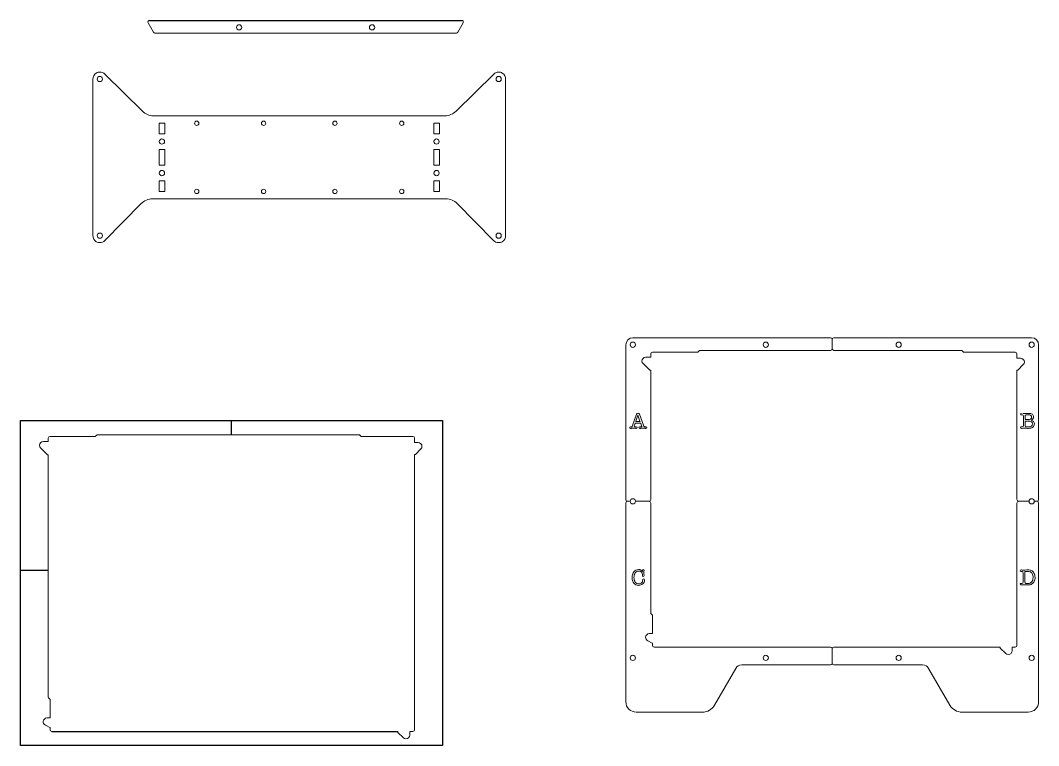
# Model space of a CAD drawing. Header units: inches. Extents: x 1.1 to 52.7, y 1 to 52.6.
# Drawn here: x 1.15 to 24.07, y 10.74 to 27.06 of the extents above; entities that cross this region are included whole.
import ezdxf

# ---------------------------------------------------------------- set-up
doc = ezdxf.new("R2010")
doc.units = ezdxf.units.IN
doc.header["$MEASUREMENT"] = 0
doc.layers.add('Artwork', color=7, linetype='Continuous')

msp = doc.modelspace()

# ---------------------------------------------------------------- linework, layer by layer
at = {"layer": 'Artwork'}
for p, q in [((4.057, 27.058), (11.078, 27.058)), ((5.898, 17.734), (5.898, 18.052)), ((1.776, 14.675), (1.148, 14.675)), ((1.855, 11.056), (9.645, 11.056))]:
    msp.add_line(p, q, dxfattribs=at)
msp.add_lwpolyline([(1.148, 18.052), (10.648, 18.052), (10.648, 10.737), (1.148, 10.737)], close=True, dxfattribs=at)
at = {"layer": 'Artwork', "lineweight": 5}
for points in [[(4.057, 27.058), (4.026, 27.058), (4.008, 27.026), (4.023, 27)], [(11.112, 27), (11.127, 27.026), (11.108, 27.058), (11.078, 27.058)], [(4.023, 27), (4.023, 27), (4.141, 26.794), (4.141, 26.794)], [(10.994, 26.794), (10.994, 26.794), (11.112, 27), (11.112, 27)], [(4.141, 26.794), (4.148, 26.781), (4.161, 26.774), (4.175, 26.774)], [(4.175, 26.774), (4.175, 26.774), (10.96, 26.774), (10.96, 26.774)], [(10.96, 26.774), (10.974, 26.774), (10.987, 26.781), (10.994, 26.794)], [(2.779, 25.733), (2.779, 25.733), (2.779, 22.219), (2.779, 22.219)], [(3.895, 25.013), (3.895, 25.013), (3.047, 25.85), (3.047, 25.85)], [(11.802, 25.85), (11.802, 25.85), (10.953, 25.013), (10.953, 25.013)], [(12.07, 22.219), (12.07, 22.219), (12.07, 25.733), (12.07, 25.733)], [(4.144, 24.911), (4.051, 24.911), (3.961, 24.948), (3.895, 25.013)], [(10.953, 25.013), (10.887, 24.948), (10.798, 24.911), (10.705, 24.911)], [(10.705, 24.911), (10.705, 24.911), (4.144, 24.911), (4.144, 24.911)], [(3.048, 22.103), (3.048, 22.103), (3.869, 22.936), (3.869, 22.936)], [(3.869, 22.936), (3.935, 23.003), (4.026, 23.041), (4.121, 23.041)], [(4.121, 23.041), (4.121, 23.041), (10.727, 23.041), (10.727, 23.041)], [(10.727, 23.041), (10.822, 23.041), (10.913, 23.003), (10.98, 22.936)], [(10.98, 22.936), (10.98, 22.936), (11.8, 22.103), (11.8, 22.103)], [(14.774, 19.759), (14.774, 19.845), (14.845, 19.916), (14.932, 19.916)], [(14.774, 16.274), (14.774, 16.274), (14.774, 19.759), (14.774, 19.759)], [(14.932, 19.916), (14.932, 19.916), (19.38, 19.916), (19.38, 19.916)], [(19.38, 19.916), (19.402, 19.916), (19.42, 19.898), (19.42, 19.877)], [(19.42, 19.877), (19.42, 19.898), (19.437, 19.916), (19.459, 19.916)], [(19.42, 19.877), (19.42, 19.877), (19.42, 19.671), (19.42, 19.671)], [(19.42, 19.671), (19.42, 19.671), (19.42, 19.877), (19.42, 19.877)], [(19.459, 19.916), (19.459, 19.916), (23.908, 19.916), (23.908, 19.916)], [(23.908, 19.916), (23.995, 19.916), (24.065, 19.846), (24.065, 19.759)], [(24.065, 19.759), (24.065, 19.759), (24.065, 16.274), (24.065, 16.274)], [(15.373, 19.592), (15.351, 19.592), (15.334, 19.574), (15.334, 19.553)], [(19.42, 19.671), (19.42, 19.649), (19.402, 19.631), (19.38, 19.631)], [(19.459, 19.631), (19.437, 19.631), (19.42, 19.649), (19.42, 19.671)], [(23.577, 19.553), (23.577, 19.574), (23.559, 19.592), (23.538, 19.592)], [(1.815, 17.694), (1.794, 17.694), (1.776, 17.677), (1.776, 17.655)], [(10.019, 17.655), (10.019, 17.677), (10.002, 17.694), (9.98, 17.694)], [(14.813, 16.235), (14.792, 16.235), (14.774, 16.253), (14.774, 16.274)], [(15.334, 16.274), (15.334, 16.253), (15.316, 16.235), (15.294, 16.235)], [(23.616, 16.235), (23.595, 16.235), (23.577, 16.253), (23.577, 16.274)], [(24.065, 16.274), (24.065, 16.253), (24.048, 16.235), (24.026, 16.235)], [(14.774, 16.196), (14.774, 16.217), (14.792, 16.235), (14.813, 16.235)], [(14.774, 11.727), (14.774, 11.727), (14.774, 16.196), (14.774, 16.196)], [(14.813, 16.235), (14.813, 16.235), (14.872, 16.235), (14.872, 16.235)], [(14.872, 16.235), (14.872, 16.235), (14.813, 16.235), (14.813, 16.235)], [(14.991, 16.235), (14.991, 16.235), (15.294, 16.235), (15.294, 16.235)], [(15.294, 16.235), (15.294, 16.235), (14.991, 16.235), (14.991, 16.235)], [(15.294, 16.235), (15.316, 16.235), (15.334, 16.217), (15.334, 16.196)], [(15.334, 16.196), (15.334, 16.196), (15.334, 13.728), (15.334, 13.728)], [(23.577, 16.196), (23.577, 16.217), (23.595, 16.235), (23.616, 16.235)], [(23.577, 12.993), (23.577, 12.993), (23.577, 16.196), (23.577, 16.196)], [(23.616, 16.235), (23.616, 16.235), (23.849, 16.235), (23.849, 16.235)], [(23.849, 16.235), (23.849, 16.235), (23.616, 16.235), (23.616, 16.235)], [(23.967, 16.235), (23.967, 16.235), (24.026, 16.235), (24.026, 16.235)], [(24.026, 16.235), (24.026, 16.235), (23.967, 16.235), (23.967, 16.235)], [(24.026, 16.235), (24.048, 16.235), (24.065, 16.217), (24.065, 16.196)], [(24.065, 16.196), (24.065, 16.196), (24.065, 11.727), (24.065, 11.727)], [(15.334, 13.728), (15.334, 13.717), (15.338, 13.707), (15.345, 13.7)], [(15.373, 12.993), (15.373, 12.971), (15.391, 12.953), (15.412, 12.953)], [(15.412, 12.953), (15.412, 12.953), (19.38, 12.953), (19.38, 12.953)], [(19.38, 12.953), (19.402, 12.953), (19.42, 12.936), (19.42, 12.914)], [(19.42, 12.914), (19.42, 12.936), (19.437, 12.954), (19.459, 12.954)], [(19.42, 12.593), (19.42, 12.593), (19.42, 12.914), (19.42, 12.914)], [(19.42, 12.914), (19.42, 12.914), (19.42, 12.593), (19.42, 12.593)], [(19.459, 12.954), (19.459, 12.954), (23.203, 12.954), (23.203, 12.954)], [(23.538, 12.954), (23.559, 12.954), (23.577, 12.971), (23.577, 12.993)], [(17.249, 12.475), (17.249, 12.475), (16.772, 11.648), (16.772, 11.648)], [(17.385, 12.554), (17.329, 12.554), (17.277, 12.524), (17.249, 12.475)], [(19.38, 12.554), (19.38, 12.554), (17.385, 12.554), (17.385, 12.554)], [(19.42, 12.593), (19.42, 12.571), (19.402, 12.554), (19.38, 12.554)], [(19.459, 12.554), (19.437, 12.554), (19.42, 12.571), (19.42, 12.593)], [(21.454, 12.554), (21.454, 12.554), (19.459, 12.554), (19.459, 12.554)], [(21.59, 12.475), (21.562, 12.524), (21.51, 12.554), (21.454, 12.554)], [(22.068, 11.648), (22.068, 11.648), (21.59, 12.475), (21.59, 12.475)], [(1.776, 11.83), (1.776, 11.819), (1.78, 11.809), (1.787, 11.802)], [(15.01, 11.491), (14.88, 11.491), (14.774, 11.597), (14.774, 11.727)], [(24.065, 11.727), (24.065, 11.597), (23.96, 11.491), (23.829, 11.491)], [(16.499, 11.491), (16.499, 11.491), (15.01, 11.491), (15.01, 11.491)], [(16.772, 11.648), (16.715, 11.551), (16.611, 11.491), (16.499, 11.491)], [(22.341, 11.491), (22.228, 11.491), (22.124, 11.551), (22.068, 11.648)], [(23.829, 11.491), (23.829, 11.491), (22.341, 11.491), (22.341, 11.491)], [(1.815, 11.095), (1.815, 11.073), (1.833, 11.056), (1.855, 11.056)], [(9.98, 11.056), (10.002, 11.056), (10.019, 11.073), (10.019, 11.095)]]:
    msp.add_open_spline(points, degree=3, dxfattribs=at)
for points, knots in [([(6.012, 26.901), (6.012, 26.868), (6.039, 26.842), (6.071, 26.842), (6.071, 26.842), (6.104, 26.842), (6.13, 26.868), (6.13, 26.901), (6.13, 26.901), (6.13, 26.934), (6.104, 26.96), (6.071, 26.96), (6.071, 26.96), (6.039, 26.96), (6.012, 26.934), (6.012, 26.901)], [0, 0, 0, 0, 0.25, 0.25, 0.25, 0.25, 0.5, 0.5, 0.5, 0.5, 0.75, 0.75, 0.75, 0.75, 1, 1, 1, 1]), ([(9.004, 26.901), (9.004, 26.868), (9.031, 26.842), (9.063, 26.842), (9.063, 26.842), (9.096, 26.842), (9.122, 26.868), (9.122, 26.901), (9.122, 26.901), (9.122, 26.934), (9.096, 26.96), (9.063, 26.96), (9.063, 26.96), (9.031, 26.96), (9.004, 26.934), (9.004, 26.901)], [0, 0, 0, 0, 0.25, 0.25, 0.25, 0.25, 0.5, 0.5, 0.5, 0.5, 0.75, 0.75, 0.75, 0.75, 1, 1, 1, 1]), ([(3.047, 25.85), (3.017, 25.879), (2.977, 25.895), (2.936, 25.895), (2.936, 25.895), (2.909, 25.895), (2.881, 25.888), (2.856, 25.873), (2.856, 25.873), (2.807, 25.844), (2.779, 25.79), (2.779, 25.733)], [0, 0, 0, 0, 0.333333, 0.333333, 0.333333, 0.333333, 0.666667, 0.666667, 0.666667, 0.666667, 1, 1, 1, 1]), ([(2.877, 25.738), (2.877, 25.705), (2.903, 25.679), (2.936, 25.679), (2.936, 25.679), (2.969, 25.679), (2.995, 25.705), (2.995, 25.738), (2.995, 25.738), (2.995, 25.77), (2.969, 25.797), (2.936, 25.797), (2.936, 25.797), (2.903, 25.797), (2.877, 25.77), (2.877, 25.738)], [0, 0, 0, 0, 0.25, 0.25, 0.25, 0.25, 0.5, 0.5, 0.5, 0.5, 0.75, 0.75, 0.75, 0.75, 1, 1, 1, 1]), ([(12.07, 25.733), (12.07, 25.79), (12.042, 25.844), (11.993, 25.873), (11.993, 25.873), (11.967, 25.888), (11.94, 25.895), (11.912, 25.895), (11.912, 25.895), (11.872, 25.895), (11.832, 25.879), (11.802, 25.85)], [0, 0, 0, 0, 0.333333, 0.333333, 0.333333, 0.333333, 0.666667, 0.666667, 0.666667, 0.666667, 1, 1, 1, 1]), ([(11.853, 25.738), (11.853, 25.705), (11.88, 25.679), (11.912, 25.679), (11.912, 25.679), (11.945, 25.679), (11.971, 25.705), (11.971, 25.738), (11.971, 25.738), (11.971, 25.77), (11.945, 25.797), (11.912, 25.797), (11.912, 25.797), (11.88, 25.797), (11.853, 25.77), (11.853, 25.738)], [0, 0, 0, 0, 0.25, 0.25, 0.25, 0.25, 0.5, 0.5, 0.5, 0.5, 0.75, 0.75, 0.75, 0.75, 1, 1, 1, 1]), ([(5.167, 24.744), (5.167, 24.717), (5.145, 24.695), (5.117, 24.695), (5.117, 24.695), (5.09, 24.695), (5.068, 24.717), (5.068, 24.744), (5.068, 24.744), (5.068, 24.771), (5.09, 24.793), (5.117, 24.793), (5.117, 24.793), (5.145, 24.793), (5.167, 24.771), (5.167, 24.744)], [0, 0, 0, 0, 0.25, 0.25, 0.25, 0.25, 0.5, 0.5, 0.5, 0.5, 0.75, 0.75, 0.75, 0.75, 1, 1, 1, 1]), ([(6.572, 24.744), (6.572, 24.717), (6.594, 24.695), (6.621, 24.695), (6.621, 24.695), (6.648, 24.695), (6.67, 24.717), (6.67, 24.744), (6.67, 24.744), (6.67, 24.771), (6.648, 24.793), (6.621, 24.793), (6.621, 24.793), (6.594, 24.793), (6.572, 24.771), (6.572, 24.744)], [0, 0, 0, 0, 0.25, 0.25, 0.25, 0.25, 0.5, 0.5, 0.5, 0.5, 0.75, 0.75, 0.75, 0.75, 1, 1, 1, 1]), ([(8.277, 24.744), (8.277, 24.717), (8.255, 24.695), (8.228, 24.695), (8.228, 24.695), (8.2, 24.695), (8.178, 24.717), (8.178, 24.744), (8.178, 24.744), (8.178, 24.771), (8.2, 24.793), (8.228, 24.793), (8.228, 24.793), (8.255, 24.793), (8.277, 24.771), (8.277, 24.744)], [0, 0, 0, 0, 0.25, 0.25, 0.25, 0.25, 0.5, 0.5, 0.5, 0.5, 0.75, 0.75, 0.75, 0.75, 1, 1, 1, 1]), ([(9.682, 24.744), (9.682, 24.717), (9.704, 24.695), (9.731, 24.695), (9.731, 24.695), (9.758, 24.695), (9.78, 24.717), (9.78, 24.744), (9.78, 24.744), (9.78, 24.771), (9.758, 24.793), (9.731, 24.793), (9.731, 24.793), (9.704, 24.793), (9.682, 24.771), (9.682, 24.744)], [0, 0, 0, 0, 0.25, 0.25, 0.25, 0.25, 0.5, 0.5, 0.5, 0.5, 0.75, 0.75, 0.75, 0.75, 1, 1, 1, 1]), ([(4.271, 24.508), (4.271, 24.508), (4.397, 24.508), (4.397, 24.508), (4.397, 24.508), (4.397, 24.508), (4.397, 24.744), (4.397, 24.744), (4.397, 24.744), (4.397, 24.744), (4.271, 24.744), (4.271, 24.744), (4.271, 24.744), (4.271, 24.744), (4.271, 24.508), (4.271, 24.508)], [0, 0, 0, 0, 0.25, 0.25, 0.25, 0.25, 0.5, 0.5, 0.5, 0.5, 0.75, 0.75, 0.75, 0.75, 1, 1, 1, 1]), ([(10.452, 24.508), (10.452, 24.508), (10.578, 24.508), (10.578, 24.508), (10.578, 24.508), (10.578, 24.508), (10.578, 24.744), (10.578, 24.744), (10.578, 24.744), (10.578, 24.744), (10.452, 24.744), (10.452, 24.744), (10.452, 24.744), (10.452, 24.744), (10.452, 24.508), (10.452, 24.508)], [0, 0, 0, 0, 0.25, 0.25, 0.25, 0.25, 0.5, 0.5, 0.5, 0.5, 0.75, 0.75, 0.75, 0.75, 1, 1, 1, 1]), ([(4.275, 24.331), (4.275, 24.298), (4.301, 24.272), (4.334, 24.272), (4.334, 24.272), (4.366, 24.272), (4.393, 24.298), (4.393, 24.331), (4.393, 24.331), (4.393, 24.363), (4.366, 24.39), (4.334, 24.39), (4.334, 24.39), (4.301, 24.39), (4.275, 24.363), (4.275, 24.331)], [0, 0, 0, 0, 0.25, 0.25, 0.25, 0.25, 0.5, 0.5, 0.5, 0.5, 0.75, 0.75, 0.75, 0.75, 1, 1, 1, 1]), ([(10.456, 24.331), (10.456, 24.298), (10.482, 24.272), (10.515, 24.272), (10.515, 24.272), (10.547, 24.272), (10.574, 24.298), (10.574, 24.331), (10.574, 24.331), (10.574, 24.363), (10.547, 24.39), (10.515, 24.39), (10.515, 24.39), (10.482, 24.39), (10.456, 24.363), (10.456, 24.331)], [0, 0, 0, 0, 0.25, 0.25, 0.25, 0.25, 0.5, 0.5, 0.5, 0.5, 0.75, 0.75, 0.75, 0.75, 1, 1, 1, 1]), ([(4.271, 23.799), (4.271, 23.799), (4.397, 23.799), (4.397, 23.799), (4.397, 23.799), (4.397, 23.799), (4.397, 24.153), (4.397, 24.153), (4.397, 24.153), (4.397, 24.153), (4.271, 24.153), (4.271, 24.153), (4.271, 24.153), (4.271, 24.153), (4.271, 23.799), (4.271, 23.799)], [0, 0, 0, 0, 0.25, 0.25, 0.25, 0.25, 0.5, 0.5, 0.5, 0.5, 0.75, 0.75, 0.75, 0.75, 1, 1, 1, 1]), ([(10.452, 23.799), (10.452, 23.799), (10.578, 23.799), (10.578, 23.799), (10.578, 23.799), (10.578, 23.799), (10.578, 24.153), (10.578, 24.153), (10.578, 24.153), (10.578, 24.153), (10.452, 24.153), (10.452, 24.153), (10.452, 24.153), (10.452, 24.153), (10.452, 23.799), (10.452, 23.799)], [0, 0, 0, 0, 0.25, 0.25, 0.25, 0.25, 0.5, 0.5, 0.5, 0.5, 0.75, 0.75, 0.75, 0.75, 1, 1, 1, 1]), ([(4.275, 23.622), (4.275, 23.589), (4.301, 23.563), (4.334, 23.563), (4.334, 23.563), (4.366, 23.563), (4.393, 23.589), (4.393, 23.622), (4.393, 23.622), (4.393, 23.654), (4.366, 23.681), (4.334, 23.681), (4.334, 23.681), (4.301, 23.681), (4.275, 23.654), (4.275, 23.622)], [0, 0, 0, 0, 0.25, 0.25, 0.25, 0.25, 0.5, 0.5, 0.5, 0.5, 0.75, 0.75, 0.75, 0.75, 1, 1, 1, 1]), ([(10.456, 23.622), (10.456, 23.589), (10.482, 23.563), (10.515, 23.563), (10.515, 23.563), (10.547, 23.563), (10.574, 23.589), (10.574, 23.622), (10.574, 23.622), (10.574, 23.654), (10.547, 23.681), (10.515, 23.681), (10.515, 23.681), (10.482, 23.681), (10.456, 23.654), (10.456, 23.622)], [0, 0, 0, 0, 0.25, 0.25, 0.25, 0.25, 0.5, 0.5, 0.5, 0.5, 0.75, 0.75, 0.75, 0.75, 1, 1, 1, 1]), ([(4.271, 23.208), (4.271, 23.208), (4.397, 23.208), (4.397, 23.208), (4.397, 23.208), (4.397, 23.208), (4.397, 23.445), (4.397, 23.445), (4.397, 23.445), (4.397, 23.445), (4.271, 23.445), (4.271, 23.445), (4.271, 23.445), (4.271, 23.445), (4.271, 23.208), (4.271, 23.208)], [0, 0, 0, 0, 0.25, 0.25, 0.25, 0.25, 0.5, 0.5, 0.5, 0.5, 0.75, 0.75, 0.75, 0.75, 1, 1, 1, 1]), ([(10.452, 23.208), (10.452, 23.208), (10.578, 23.208), (10.578, 23.208), (10.578, 23.208), (10.578, 23.208), (10.578, 23.445), (10.578, 23.445), (10.578, 23.445), (10.578, 23.445), (10.452, 23.445), (10.452, 23.445), (10.452, 23.445), (10.452, 23.445), (10.452, 23.208), (10.452, 23.208)], [0, 0, 0, 0, 0.25, 0.25, 0.25, 0.25, 0.5, 0.5, 0.5, 0.5, 0.75, 0.75, 0.75, 0.75, 1, 1, 1, 1]), ([(5.167, 23.208), (5.167, 23.181), (5.145, 23.159), (5.117, 23.159), (5.117, 23.159), (5.09, 23.159), (5.068, 23.181), (5.068, 23.208), (5.068, 23.208), (5.068, 23.236), (5.09, 23.258), (5.117, 23.258), (5.117, 23.258), (5.145, 23.258), (5.167, 23.236), (5.167, 23.208)], [0, 0, 0, 0, 0.25, 0.25, 0.25, 0.25, 0.5, 0.5, 0.5, 0.5, 0.75, 0.75, 0.75, 0.75, 1, 1, 1, 1]), ([(6.572, 23.208), (6.572, 23.181), (6.594, 23.159), (6.621, 23.159), (6.621, 23.159), (6.648, 23.159), (6.67, 23.181), (6.67, 23.208), (6.67, 23.208), (6.67, 23.236), (6.648, 23.258), (6.621, 23.258), (6.621, 23.258), (6.594, 23.258), (6.572, 23.236), (6.572, 23.208)], [0, 0, 0, 0, 0.25, 0.25, 0.25, 0.25, 0.5, 0.5, 0.5, 0.5, 0.75, 0.75, 0.75, 0.75, 1, 1, 1, 1]), ([(8.277, 23.208), (8.277, 23.181), (8.255, 23.159), (8.228, 23.159), (8.228, 23.159), (8.2, 23.159), (8.178, 23.181), (8.178, 23.208), (8.178, 23.208), (8.178, 23.236), (8.2, 23.258), (8.228, 23.258), (8.228, 23.258), (8.255, 23.258), (8.277, 23.236), (8.277, 23.208)], [0, 0, 0, 0, 0.25, 0.25, 0.25, 0.25, 0.5, 0.5, 0.5, 0.5, 0.75, 0.75, 0.75, 0.75, 1, 1, 1, 1]), ([(9.682, 23.208), (9.682, 23.181), (9.704, 23.159), (9.731, 23.159), (9.731, 23.159), (9.758, 23.159), (9.78, 23.181), (9.78, 23.208), (9.78, 23.208), (9.78, 23.236), (9.758, 23.258), (9.731, 23.258), (9.731, 23.258), (9.704, 23.258), (9.682, 23.236), (9.682, 23.208)], [0, 0, 0, 0, 0.25, 0.25, 0.25, 0.25, 0.5, 0.5, 0.5, 0.5, 0.75, 0.75, 0.75, 0.75, 1, 1, 1, 1]), ([(2.877, 22.214), (2.877, 22.181), (2.903, 22.155), (2.936, 22.155), (2.936, 22.155), (2.969, 22.155), (2.995, 22.181), (2.995, 22.214), (2.995, 22.214), (2.995, 22.247), (2.969, 22.273), (2.936, 22.273), (2.936, 22.273), (2.903, 22.273), (2.877, 22.247), (2.877, 22.214)], [0, 0, 0, 0, 0.25, 0.25, 0.25, 0.25, 0.5, 0.5, 0.5, 0.5, 0.75, 0.75, 0.75, 0.75, 1, 1, 1, 1]), ([(11.853, 22.214), (11.853, 22.181), (11.88, 22.155), (11.912, 22.155), (11.912, 22.155), (11.945, 22.155), (11.971, 22.181), (11.971, 22.214), (11.971, 22.214), (11.971, 22.247), (11.945, 22.273), (11.912, 22.273), (11.912, 22.273), (11.88, 22.273), (11.853, 22.247), (11.853, 22.214)], [0, 0, 0, 0, 0.25, 0.25, 0.25, 0.25, 0.5, 0.5, 0.5, 0.5, 0.75, 0.75, 0.75, 0.75, 1, 1, 1, 1]), ([(2.779, 22.219), (2.779, 22.162), (2.807, 22.107), (2.856, 22.078), (2.856, 22.078), (2.881, 22.064), (2.909, 22.056), (2.936, 22.056), (2.936, 22.056), (2.977, 22.056), (3.018, 22.073), (3.048, 22.103)], [0, 0, 0, 0, 0.333333, 0.333333, 0.333333, 0.333333, 0.666667, 0.666667, 0.666667, 0.666667, 1, 1, 1, 1]), ([(11.8, 22.103), (11.83, 22.073), (11.871, 22.056), (11.912, 22.056), (11.912, 22.056), (11.94, 22.056), (11.967, 22.064), (11.993, 22.078), (11.993, 22.078), (12.042, 22.107), (12.07, 22.162), (12.07, 22.219)], [0, 0, 0, 0, 0.333333, 0.333333, 0.333333, 0.333333, 0.666667, 0.666667, 0.666667, 0.666667, 1, 1, 1, 1]), ([(14.872, 19.759), (14.872, 19.726), (14.899, 19.699), (14.932, 19.699), (14.932, 19.699), (14.964, 19.699), (14.991, 19.726), (14.991, 19.759), (14.991, 19.759), (14.991, 19.791), (14.964, 19.818), (14.932, 19.818), (14.932, 19.818), (14.899, 19.818), (14.872, 19.791), (14.872, 19.759)], [0, 0, 0, 0, 0.25, 0.25, 0.25, 0.25, 0.5, 0.5, 0.5, 0.5, 0.75, 0.75, 0.75, 0.75, 1, 1, 1, 1]), ([(17.865, 19.759), (17.865, 19.726), (17.891, 19.699), (17.924, 19.699), (17.924, 19.699), (17.956, 19.699), (17.983, 19.726), (17.983, 19.759), (17.983, 19.759), (17.983, 19.791), (17.956, 19.818), (17.924, 19.818), (17.924, 19.818), (17.891, 19.818), (17.865, 19.791), (17.865, 19.759)], [0, 0, 0, 0, 0.25, 0.25, 0.25, 0.25, 0.5, 0.5, 0.5, 0.5, 0.75, 0.75, 0.75, 0.75, 1, 1, 1, 1]), ([(20.857, 19.759), (20.857, 19.726), (20.883, 19.699), (20.916, 19.699), (20.916, 19.699), (20.948, 19.699), (20.975, 19.726), (20.975, 19.759), (20.975, 19.759), (20.975, 19.791), (20.948, 19.818), (20.916, 19.818), (20.916, 19.818), (20.883, 19.818), (20.857, 19.791), (20.857, 19.759)], [0, 0, 0, 0, 0.25, 0.25, 0.25, 0.25, 0.5, 0.5, 0.5, 0.5, 0.75, 0.75, 0.75, 0.75, 1, 1, 1, 1]), ([(23.849, 19.759), (23.849, 19.726), (23.875, 19.699), (23.908, 19.699), (23.908, 19.699), (23.94, 19.699), (23.967, 19.726), (23.967, 19.759), (23.967, 19.759), (23.967, 19.791), (23.94, 19.818), (23.908, 19.818), (23.908, 19.818), (23.875, 19.818), (23.849, 19.791), (23.849, 19.759)], [0, 0, 0, 0, 0.25, 0.25, 0.25, 0.25, 0.5, 0.5, 0.5, 0.5, 0.75, 0.75, 0.75, 0.75, 1, 1, 1, 1]), ([(15.334, 19.553), (15.334, 19.553), (15.334, 19.478), (15.334, 19.478), (15.334, 19.478), (15.334, 19.478), (15.224, 19.478), (15.224, 19.478)], [0, 0, 0, 0, 0.5, 0.5, 0.5, 0.5, 1, 1, 1, 1]), ([(19.38, 19.631), (19.38, 19.631), (16.431, 19.631), (16.431, 19.631), (16.431, 19.631), (16.431, 19.631), (16.392, 19.592), (16.392, 19.592), (16.392, 19.592), (16.392, 19.592), (15.373, 19.592), (15.373, 19.592)], [0, 0, 0, 0, 0.333333, 0.333333, 0.333333, 0.333333, 0.666667, 0.666667, 0.666667, 0.666667, 1, 1, 1, 1]), ([(23.538, 19.592), (23.538, 19.592), (22.376, 19.592), (22.376, 19.592), (22.376, 19.592), (22.376, 19.592), (22.337, 19.631), (22.337, 19.631), (22.337, 19.631), (22.337, 19.631), (19.459, 19.631), (19.459, 19.631)], [0, 0, 0, 0, 0.333333, 0.333333, 0.333333, 0.333333, 0.666667, 0.666667, 0.666667, 0.666667, 1, 1, 1, 1]), ([(23.657, 19.454), (23.657, 19.454), (23.577, 19.454), (23.577, 19.454), (23.577, 19.454), (23.577, 19.454), (23.577, 19.553), (23.577, 19.553)], [0, 0, 0, 0, 0.5, 0.5, 0.5, 0.5, 1, 1, 1, 1]), ([(15.224, 19.478), (15.177, 19.478), (15.136, 19.439), (15.137, 19.392), (15.137, 19.392), (15.137, 19.37), (15.147, 19.35), (15.161, 19.335)], [0, 0, 0, 0, 0.5, 0.5, 0.5, 0.5, 1, 1, 1, 1]), ([(15.161, 19.335), (15.161, 19.335), (15.314, 19.183), (15.314, 19.183), (15.314, 19.183), (15.314, 19.183), (15.334, 19.183), (15.334, 19.183), (15.334, 19.183), (15.334, 19.183), (15.334, 16.274), (15.334, 16.274)], [0, 0, 0, 0, 0.333333, 0.333333, 0.333333, 0.333333, 0.666667, 0.666667, 0.666667, 0.666667, 1, 1, 1, 1]), ([(23.577, 16.274), (23.577, 16.274), (23.577, 19.189), (23.577, 19.189), (23.577, 19.189), (23.577, 19.189), (23.597, 19.189), (23.597, 19.189), (23.597, 19.189), (23.597, 19.189), (23.72, 19.311), (23.72, 19.311)], [0, 0, 0, 0, 0.333333, 0.333333, 0.333333, 0.333333, 0.666667, 0.666667, 0.666667, 0.666667, 1, 1, 1, 1]), ([(23.72, 19.311), (23.734, 19.326), (23.744, 19.346), (23.744, 19.369), (23.744, 19.369), (23.745, 19.416), (23.704, 19.454), (23.657, 19.454)], [0, 0, 0, 0, 0.5, 0.5, 0.5, 0.5, 1, 1, 1, 1]), ([(1.776, 17.655), (1.776, 17.655), (1.776, 17.58), (1.776, 17.58), (1.776, 17.58), (1.776, 17.58), (1.666, 17.58), (1.666, 17.58)], [0, 0, 0, 0, 0.5, 0.5, 0.5, 0.5, 1, 1, 1, 1]), ([(9.98, 17.694), (9.98, 17.694), (8.818, 17.694), (8.818, 17.694), (8.818, 17.694), (8.818, 17.694), (8.779, 17.734), (8.779, 17.734), (8.779, 17.734), (8.779, 17.734), (5.901, 17.734), (5.901, 17.734), (5.875, 17.734), (5.849, 17.734), (5.823, 17.734), (5.823, 17.734), (2.874, 17.734), (2.874, 17.734), (2.874, 17.734), (2.874, 17.734), (2.834, 17.694), (2.834, 17.694), (2.834, 17.694), (2.834, 17.694), (1.815, 17.694), (1.815, 17.694)], [0, 0, 0, 0, 0.333333, 0.333333, 0.333333, 0.333333, 0.666667, 0.666667, 0.666667, 0.666667, 1, 1, 1, 2, 2, 2, 2.333333, 2.333333, 2.333333, 2.333333, 2.666667, 2.666667, 2.666667, 2.666667, 3, 3, 3, 3]), ([(10.099, 17.556), (10.099, 17.556), (10.019, 17.556), (10.019, 17.556), (10.019, 17.556), (10.019, 17.556), (10.019, 17.655), (10.019, 17.655)], [0, 0, 0, 0, 0.5, 0.5, 0.5, 0.5, 1, 1, 1, 1]), ([(1.666, 17.58), (1.619, 17.58), (1.578, 17.541), (1.579, 17.494), (1.579, 17.494), (1.58, 17.472), (1.589, 17.452), (1.604, 17.437)], [0, 0, 0, 0, 0.5, 0.5, 0.5, 0.5, 1, 1, 1, 1]), ([(1.604, 17.437), (1.604, 17.437), (1.756, 17.285), (1.756, 17.285), (1.756, 17.285), (1.756, 17.285), (1.776, 17.285), (1.776, 17.285), (1.776, 17.285), (1.776, 17.285), (1.776, 14.376), (1.776, 14.376), (1.776, 14.35), (1.776, 14.324), (1.776, 14.298), (1.776, 14.298), (1.776, 11.83), (1.776, 11.83)], [0, 0, 0, 0, 0.333333, 0.333333, 0.333333, 0.333333, 0.666667, 0.666667, 0.666667, 0.666667, 1, 1, 1, 2, 2, 2, 3, 3, 3, 3]), ([(10.162, 17.414), (10.177, 17.428), (10.186, 17.448), (10.187, 17.471), (10.187, 17.471), (10.188, 17.518), (10.146, 17.556), (10.099, 17.556)], [0, 0, 0, 0, 0.5, 0.5, 0.5, 0.5, 1, 1, 1, 1]), ([(10.019, 11.095), (10.019, 11.095), (10.019, 14.298), (10.019, 14.298), (10.019, 14.324), (10.019, 14.35), (10.019, 14.376), (10.019, 14.376), (10.019, 17.291), (10.019, 17.291), (10.019, 17.291), (10.019, 17.291), (10.039, 17.291), (10.039, 17.291), (10.039, 17.291), (10.039, 17.291), (10.162, 17.414), (10.162, 17.414)], [0, 0, 0, 0, 1, 1, 1, 2, 2, 2, 2.333333, 2.333333, 2.333333, 2.333333, 2.666667, 2.666667, 2.666667, 2.666667, 3, 3, 3, 3]), ([(14.991, 16.235), (14.991, 16.267), (14.964, 16.294), (14.932, 16.294), (14.932, 16.294), (14.899, 16.294), (14.872, 16.267), (14.872, 16.235)], [0, 0, 0, 0, 0.5, 0.5, 0.5, 0.5, 1, 1, 1, 1]), ([(23.967, 16.235), (23.967, 16.268), (23.94, 16.294), (23.908, 16.294), (23.908, 16.294), (23.875, 16.294), (23.849, 16.268), (23.849, 16.235)], [0, 0, 0, 0, 0.5, 0.5, 0.5, 0.5, 1, 1, 1, 1]), ([(14.872, 16.235), (14.872, 16.202), (14.899, 16.176), (14.932, 16.176), (14.932, 16.176), (14.964, 16.176), (14.991, 16.202), (14.991, 16.235)], [0, 0, 0, 0, 0.5, 0.5, 0.5, 0.5, 1, 1, 1, 1]), ([(23.849, 16.235), (23.849, 16.202), (23.875, 16.176), (23.908, 16.176), (23.908, 16.176), (23.941, 16.176), (23.967, 16.202), (23.967, 16.235)], [0, 0, 0, 0, 0.5, 0.5, 0.5, 0.5, 1, 1, 1, 1]), ([(15.345, 13.7), (15.345, 13.7), (15.373, 13.672), (15.373, 13.672), (15.373, 13.672), (15.373, 13.672), (15.373, 13.257), (15.373, 13.257), (15.373, 13.257), (15.373, 13.257), (15.303, 13.257), (15.303, 13.257)], [0, 0, 0, 0, 0.333333, 0.333333, 0.333333, 0.333333, 0.666667, 0.666667, 0.666667, 0.666667, 1, 1, 1, 1]), ([(15.303, 13.257), (15.259, 13.257), (15.221, 13.222), (15.219, 13.178), (15.219, 13.178), (15.218, 13.142), (15.233, 13.116), (15.268, 13.096)], [0, 0, 0, 0, 0.5, 0.5, 0.5, 0.5, 1, 1, 1, 1]), ([(15.268, 13.096), (15.268, 13.096), (15.367, 13.04), (15.367, 13.04), (15.367, 13.04), (15.367, 13.04), (15.373, 13.04), (15.373, 13.04), (15.373, 13.04), (15.373, 13.04), (15.373, 12.993), (15.373, 12.993)], [0, 0, 0, 0, 0.333333, 0.333333, 0.333333, 0.333333, 0.666667, 0.666667, 0.666667, 0.666667, 1, 1, 1, 1]), ([(23.203, 12.954), (23.203, 12.954), (23.203, 12.934), (23.203, 12.934), (23.203, 12.934), (23.203, 12.934), (23.326, 12.811), (23.326, 12.811)], [0, 0, 0, 0, 0.5, 0.5, 0.5, 0.5, 1, 1, 1, 1]), ([(23.326, 12.811), (23.341, 12.796), (23.361, 12.787), (23.383, 12.786), (23.383, 12.786), (23.43, 12.785), (23.469, 12.826), (23.469, 12.873)], [0, 0, 0, 0, 0.5, 0.5, 0.5, 0.5, 1, 1, 1, 1]), ([(23.469, 12.873), (23.469, 12.873), (23.469, 12.954), (23.469, 12.954), (23.469, 12.954), (23.469, 12.954), (23.538, 12.954), (23.538, 12.954)], [0, 0, 0, 0, 0.5, 0.5, 0.5, 0.5, 1, 1, 1, 1]), ([(14.872, 12.711), (14.872, 12.679), (14.899, 12.652), (14.932, 12.652), (14.932, 12.652), (14.964, 12.652), (14.991, 12.679), (14.991, 12.711), (14.991, 12.711), (14.991, 12.744), (14.964, 12.77), (14.932, 12.77), (14.932, 12.77), (14.899, 12.77), (14.872, 12.744), (14.872, 12.711)], [0, 0, 0, 0, 0.25, 0.25, 0.25, 0.25, 0.5, 0.5, 0.5, 0.5, 0.75, 0.75, 0.75, 0.75, 1, 1, 1, 1]), ([(17.865, 12.711), (17.865, 12.679), (17.891, 12.652), (17.924, 12.652), (17.924, 12.652), (17.956, 12.652), (17.983, 12.679), (17.983, 12.711), (17.983, 12.711), (17.983, 12.744), (17.956, 12.77), (17.924, 12.77), (17.924, 12.77), (17.891, 12.77), (17.865, 12.744), (17.865, 12.711)], [0, 0, 0, 0, 0.25, 0.25, 0.25, 0.25, 0.5, 0.5, 0.5, 0.5, 0.75, 0.75, 0.75, 0.75, 1, 1, 1, 1]), ([(20.857, 12.711), (20.857, 12.679), (20.883, 12.652), (20.916, 12.652), (20.916, 12.652), (20.948, 12.652), (20.975, 12.679), (20.975, 12.711), (20.975, 12.711), (20.975, 12.744), (20.948, 12.77), (20.916, 12.77), (20.916, 12.77), (20.883, 12.77), (20.857, 12.744), (20.857, 12.711)], [0, 0, 0, 0, 0.25, 0.25, 0.25, 0.25, 0.5, 0.5, 0.5, 0.5, 0.75, 0.75, 0.75, 0.75, 1, 1, 1, 1]), ([(23.849, 12.711), (23.849, 12.679), (23.875, 12.652), (23.908, 12.652), (23.908, 12.652), (23.941, 12.652), (23.967, 12.679), (23.967, 12.711), (23.967, 12.711), (23.967, 12.744), (23.941, 12.77), (23.908, 12.77), (23.908, 12.77), (23.875, 12.77), (23.849, 12.744), (23.849, 12.711)], [0, 0, 0, 0, 0.25, 0.25, 0.25, 0.25, 0.5, 0.5, 0.5, 0.5, 0.75, 0.75, 0.75, 0.75, 1, 1, 1, 1]), ([(1.787, 11.802), (1.787, 11.802), (1.815, 11.774), (1.815, 11.774), (1.815, 11.774), (1.815, 11.774), (1.815, 11.359), (1.815, 11.359), (1.815, 11.359), (1.815, 11.359), (1.745, 11.359), (1.745, 11.359)], [0, 0, 0, 0, 0.333333, 0.333333, 0.333333, 0.333333, 0.666667, 0.666667, 0.666667, 0.666667, 1, 1, 1, 1]), ([(1.745, 11.359), (1.701, 11.359), (1.663, 11.324), (1.661, 11.28), (1.661, 11.28), (1.66, 11.244), (1.675, 11.218), (1.71, 11.198)], [0, 0, 0, 0, 0.5, 0.5, 0.5, 0.5, 1, 1, 1, 1]), ([(1.71, 11.198), (1.71, 11.198), (1.809, 11.142), (1.809, 11.142), (1.809, 11.142), (1.809, 11.142), (1.815, 11.142), (1.815, 11.142), (1.815, 11.142), (1.815, 11.142), (1.815, 11.095), (1.815, 11.095)], [0, 0, 0, 0, 0.333333, 0.333333, 0.333333, 0.333333, 0.666667, 0.666667, 0.666667, 0.666667, 1, 1, 1, 1]), ([(9.645, 11.056), (9.645, 11.056), (9.645, 11.036), (9.645, 11.036), (9.645, 11.036), (9.645, 11.036), (9.768, 10.913), (9.768, 10.913)], [0, 0, 0, 0, 0.5, 0.5, 0.5, 0.5, 1, 1, 1, 1]), ([(9.911, 10.976), (9.911, 10.976), (9.911, 11.056), (9.911, 11.056), (9.911, 11.056), (9.911, 11.056), (9.98, 11.056), (9.98, 11.056)], [0, 0, 0, 0, 0.5, 0.5, 0.5, 0.5, 1, 1, 1, 1]), ([(9.768, 10.913), (9.783, 10.898), (9.803, 10.889), (9.825, 10.888), (9.825, 10.888), (9.872, 10.887), (9.911, 10.928), (9.911, 10.976)], [0, 0, 0, 0, 0.5, 0.5, 0.5, 0.5, 1, 1, 1, 1])]:
    msp.add_open_spline(points, degree=3, knots=knots, dxfattribs=at)
at = {"layer": 'Artwork', "color": 22, "lineweight": 5}
for points in [[(14.925, 17.943), (14.925, 17.943), (15.018, 18.195), (15.018, 18.195)], [(15.08, 18.195), (15.08, 18.195), (15.17, 17.947), (15.17, 17.947)], [(23.723, 17.945), (23.723, 17.945), (23.723, 18.146), (23.723, 18.146)], [(23.761, 18.143), (23.761, 18.143), (23.761, 18.112), (23.761, 18.112)], [(14.888, 17.909), (14.888, 17.909), (14.895, 17.909), (14.895, 17.909)], [(14.924, 17.881), (14.924, 17.881), (14.903, 17.878), (14.903, 17.878)], [(14.979, 17.974), (14.979, 17.974), (14.964, 17.935), (14.964, 17.935)], [(14.997, 17.878), (14.997, 17.878), (14.972, 17.881), (14.972, 17.881)], [(15.091, 17.996), (15.091, 17.996), (15.002, 17.996), (15.002, 17.996)], [(15.008, 18.029), (15.008, 18.029), (15.088, 18.029), (15.088, 18.029)], [(15.129, 17.935), (15.129, 17.935), (15.111, 17.984), (15.111, 17.984)], [(15.211, 17.909), (15.211, 17.909), (15.225, 17.911), (15.225, 17.911)], [(23.71, 17.88), (23.71, 17.88), (23.687, 17.877), (23.687, 17.877)], [(23.761, 18.011), (23.761, 18.011), (23.761, 17.955), (23.761, 17.955)], [(23.792, 18.073), (23.792, 18.073), (23.82, 18.073), (23.82, 18.073)], [(23.835, 18.042), (23.835, 18.042), (23.794, 18.042), (23.794, 18.042)], [(15.064, 14.7), (15.101, 14.7), (15.131, 14.686), (15.154, 14.657)], [(23.678, 14.69), (23.678, 14.69), (23.705, 14.687), (23.705, 14.687)], [(23.765, 14.686), (23.765, 14.686), (23.797, 14.69), (23.797, 14.69)], [(15.147, 14.568), (15.147, 14.568), (15.147, 14.585), (15.147, 14.585)], [(15.154, 14.657), (15.154, 14.657), (15.154, 14.663), (15.154, 14.663)], [(23.714, 14.422), (23.714, 14.422), (23.714, 14.622), (23.714, 14.622)], [(23.756, 14.628), (23.756, 14.628), (23.756, 14.417), (23.756, 14.417)], [(23.702, 14.357), (23.702, 14.357), (23.678, 14.353), (23.678, 14.353)], [(23.8, 14.354), (23.8, 14.354), (23.766, 14.357), (23.766, 14.357)]]:
    msp.add_open_spline(points, degree=3, dxfattribs=at)
for points, knots in [([(15.093, 18.037), (15.093, 18.037), (15.048, 18.175), (15.048, 18.175), (15.048, 18.175), (15.048, 18.175), (15.002, 18.037), (15.002, 18.037)], [0, 0, 0, 0, 0.5, 0.5, 0.5, 0.5, 1, 1, 1, 1]), ([(15.018, 18.195), (15.024, 18.209), (15.034, 18.216), (15.05, 18.216), (15.05, 18.216), (15.065, 18.216), (15.075, 18.209), (15.08, 18.195)], [0, 0, 0, 0, 0.5, 0.5, 0.5, 0.5, 1, 1, 1, 1]), ([(23.723, 18.146), (23.723, 18.171), (23.715, 18.183), (23.698, 18.183), (23.698, 18.183), (23.695, 18.183), (23.691, 18.183), (23.687, 18.182), (23.687, 18.182), (23.681, 18.181), (23.677, 18.181), (23.674, 18.181), (23.674, 18.181), (23.663, 18.181), (23.658, 18.186), (23.658, 18.197), (23.658, 18.197), (23.658, 18.209), (23.666, 18.214), (23.681, 18.214)], [0, 0, 0, 0, 0.2, 0.2, 0.2, 0.2, 0.4, 0.4, 0.4, 0.4, 0.6, 0.6, 0.6, 0.6, 0.8, 0.8, 0.8, 0.8, 1, 1, 1, 1]), ([(23.952, 18.134), (23.952, 18.1), (23.933, 18.076), (23.894, 18.062), (23.894, 18.062), (23.908, 18.058), (23.92, 18.053), (23.929, 18.047), (23.929, 18.047), (23.956, 18.032), (23.969, 18.008), (23.969, 17.977), (23.969, 17.977), (23.969, 17.946), (23.957, 17.922), (23.934, 17.904), (23.934, 17.904), (23.91, 17.885), (23.878, 17.876), (23.839, 17.876), (23.839, 17.876), (23.824, 17.876), (23.806, 17.877), (23.784, 17.879), (23.784, 17.879), (23.762, 17.881), (23.746, 17.881), (23.736, 17.881), (23.736, 17.881), (23.727, 17.881), (23.718, 17.881), (23.71, 17.88)], [0, 0, 0, 0, 0.125, 0.125, 0.125, 0.125, 0.25, 0.25, 0.25, 0.25, 0.375, 0.375, 0.375, 0.375, 0.5, 0.5, 0.5, 0.5, 0.625, 0.625, 0.625, 0.625, 0.75, 0.75, 0.75, 0.75, 0.875, 0.875, 0.875, 0.875, 1, 1, 1, 1]), ([(23.712, 18.211), (23.719, 18.21), (23.729, 18.209), (23.741, 18.209), (23.741, 18.209), (23.753, 18.209), (23.771, 18.21), (23.795, 18.212), (23.795, 18.212), (23.81, 18.214), (23.827, 18.214), (23.845, 18.214), (23.845, 18.214), (23.879, 18.214), (23.905, 18.207), (23.924, 18.193), (23.924, 18.193), (23.943, 18.179), (23.952, 18.159), (23.952, 18.134)], [0, 0, 0, 0, 0.2, 0.2, 0.2, 0.2, 0.4, 0.4, 0.4, 0.4, 0.6, 0.6, 0.6, 0.6, 0.8, 0.8, 0.8, 0.8, 1, 1, 1, 1]), ([(23.82, 18.073), (23.879, 18.073), (23.908, 18.093), (23.908, 18.131), (23.908, 18.131), (23.908, 18.166), (23.884, 18.183), (23.835, 18.183), (23.835, 18.183), (23.801, 18.183), (23.78, 18.181), (23.772, 18.177), (23.772, 18.177), (23.765, 18.173), (23.761, 18.161), (23.761, 18.143)], [0, 0, 0, 0, 0.25, 0.25, 0.25, 0.25, 0.5, 0.5, 0.5, 0.5, 0.75, 0.75, 0.75, 0.75, 1, 1, 1, 1]), ([(23.761, 18.112), (23.761, 18.095), (23.762, 18.084), (23.765, 18.08), (23.765, 18.08), (23.769, 18.075), (23.777, 18.073), (23.792, 18.073)], [0, 0, 0, 0, 0.5, 0.5, 0.5, 0.5, 1, 1, 1, 1]), ([(14.903, 17.878), (14.894, 17.877), (14.887, 17.877), (14.883, 17.877), (14.883, 17.877), (14.87, 17.877), (14.863, 17.882), (14.863, 17.893), (14.863, 17.893), (14.863, 17.905), (14.87, 17.911), (14.882, 17.911), (14.882, 17.911), (14.885, 17.911), (14.887, 17.91), (14.888, 17.909)], [0, 0, 0, 0, 0.25, 0.25, 0.25, 0.25, 0.5, 0.5, 0.5, 0.5, 0.75, 0.75, 0.75, 0.75, 1, 1, 1, 1]), ([(14.895, 17.909), (14.904, 17.909), (14.911, 17.912), (14.915, 17.919), (14.915, 17.919), (14.917, 17.922), (14.921, 17.93), (14.925, 17.943)], [0, 0, 0, 0, 0.5, 0.5, 0.5, 0.5, 1, 1, 1, 1]), ([(14.972, 17.881), (14.967, 17.881), (14.96, 17.881), (14.949, 17.881), (14.949, 17.881), (14.937, 17.881), (14.929, 17.881), (14.924, 17.881)], [0, 0, 0, 0, 0.5, 0.5, 0.5, 0.5, 1, 1, 1, 1]), ([(14.964, 17.935), (14.963, 17.932), (14.962, 17.928), (14.962, 17.925), (14.962, 17.925), (14.962, 17.914), (14.969, 17.909), (14.982, 17.909), (14.982, 17.909), (14.985, 17.909), (14.99, 17.909), (14.996, 17.91), (14.996, 17.91), (15.002, 17.91), (15.007, 17.911), (15.01, 17.911), (15.01, 17.911), (15.024, 17.911), (15.03, 17.905), (15.03, 17.893), (15.03, 17.893), (15.03, 17.882), (15.023, 17.877), (15.008, 17.877), (15.008, 17.877), (15.005, 17.877), (15.002, 17.877), (14.997, 17.878)], [0, 0, 0, 0, 0.142857, 0.142857, 0.142857, 0.142857, 0.285714, 0.285714, 0.285714, 0.285714, 0.428571, 0.428571, 0.428571, 0.428571, 0.571429, 0.571429, 0.571429, 0.571429, 0.714286, 0.714286, 0.714286, 0.714286, 0.857143, 0.857143, 0.857143, 0.857143, 1, 1, 1, 1]), ([(15.002, 17.996), (14.996, 17.996), (14.991, 17.995), (14.989, 17.993), (14.989, 17.993), (14.986, 17.99), (14.983, 17.984), (14.979, 17.974)], [0, 0, 0, 0, 0.5, 0.5, 0.5, 0.5, 1, 1, 1, 1]), ([(15.002, 18.037), (15.001, 18.035), (15.001, 18.034), (15.001, 18.034), (15.001, 18.034), (15.001, 18.031), (15.003, 18.029), (15.008, 18.029)], [0, 0, 0, 0, 0.5, 0.5, 0.5, 0.5, 1, 1, 1, 1]), ([(15.225, 17.911), (15.238, 17.911), (15.244, 17.905), (15.244, 17.894), (15.244, 17.894), (15.244, 17.883), (15.238, 17.877), (15.225, 17.877), (15.225, 17.877), (15.222, 17.877), (15.217, 17.877), (15.211, 17.878), (15.211, 17.878), (15.19, 17.88), (15.174, 17.881), (15.164, 17.881), (15.164, 17.881), (15.152, 17.881), (15.132, 17.88), (15.104, 17.878), (15.104, 17.878), (15.097, 17.877), (15.092, 17.877), (15.088, 17.877), (15.088, 17.877), (15.075, 17.877), (15.068, 17.882), (15.068, 17.894), (15.068, 17.894), (15.068, 17.905), (15.075, 17.911), (15.09, 17.911), (15.09, 17.911), (15.093, 17.911), (15.097, 17.91), (15.103, 17.91), (15.103, 17.91), (15.109, 17.909), (15.113, 17.909), (15.116, 17.909), (15.116, 17.909), (15.127, 17.909), (15.133, 17.913), (15.133, 17.922), (15.133, 17.922), (15.133, 17.924), (15.132, 17.928), (15.129, 17.935)], [0, 0, 0, 0, 0.083333, 0.083333, 0.083333, 0.083333, 0.166667, 0.166667, 0.166667, 0.166667, 0.25, 0.25, 0.25, 0.25, 0.333333, 0.333333, 0.333333, 0.333333, 0.416667, 0.416667, 0.416667, 0.416667, 0.5, 0.5, 0.5, 0.5, 0.583333, 0.583333, 0.583333, 0.583333, 0.666667, 0.666667, 0.666667, 0.666667, 0.75, 0.75, 0.75, 0.75, 0.833333, 0.833333, 0.833333, 0.833333, 0.916667, 0.916667, 0.916667, 0.916667, 1, 1, 1, 1]), ([(15.088, 18.029), (15.092, 18.029), (15.094, 18.031), (15.094, 18.033), (15.094, 18.033), (15.094, 18.034), (15.094, 18.035), (15.093, 18.037)], [0, 0, 0, 0, 0.5, 0.5, 0.5, 0.5, 1, 1, 1, 1]), ([(15.111, 17.984), (15.109, 17.99), (15.107, 17.993), (15.105, 17.994), (15.105, 17.994), (15.102, 17.996), (15.098, 17.996), (15.091, 17.996)], [0, 0, 0, 0, 0.5, 0.5, 0.5, 0.5, 1, 1, 1, 1]), ([(15.17, 17.947), (15.176, 17.932), (15.181, 17.921), (15.185, 17.916), (15.185, 17.916), (15.19, 17.911), (15.197, 17.909), (15.205, 17.909), (15.205, 17.909), (15.208, 17.909), (15.21, 17.909), (15.211, 17.909)], [0, 0, 0, 0, 0.333333, 0.333333, 0.333333, 0.333333, 0.666667, 0.666667, 0.666667, 0.666667, 1, 1, 1, 1]), ([(23.687, 17.877), (23.686, 17.877), (23.685, 17.877), (23.683, 17.876), (23.683, 17.876), (23.681, 17.876), (23.68, 17.876), (23.68, 17.876), (23.68, 17.876), (23.665, 17.877), (23.658, 17.883), (23.658, 17.894), (23.658, 17.894), (23.658, 17.905), (23.663, 17.91), (23.674, 17.91), (23.674, 17.91), (23.676, 17.91), (23.681, 17.91), (23.687, 17.909), (23.687, 17.909), (23.691, 17.908), (23.695, 17.908), (23.698, 17.908), (23.698, 17.908), (23.715, 17.908), (23.723, 17.92), (23.723, 17.945)], [0, 0, 0, 0, 0.142857, 0.142857, 0.142857, 0.142857, 0.285714, 0.285714, 0.285714, 0.285714, 0.428571, 0.428571, 0.428571, 0.428571, 0.571429, 0.571429, 0.571429, 0.571429, 0.714286, 0.714286, 0.714286, 0.714286, 0.857143, 0.857143, 0.857143, 0.857143, 1, 1, 1, 1]), ([(23.761, 17.955), (23.761, 17.934), (23.764, 17.92), (23.772, 17.915), (23.772, 17.915), (23.779, 17.91), (23.799, 17.908), (23.832, 17.908), (23.832, 17.908), (23.894, 17.908), (23.925, 17.931), (23.925, 17.978), (23.925, 17.978), (23.925, 18.021), (23.895, 18.042), (23.835, 18.042)], [0, 0, 0, 0, 0.25, 0.25, 0.25, 0.25, 0.5, 0.5, 0.5, 0.5, 0.75, 0.75, 0.75, 0.75, 1, 1, 1, 1]), ([(23.794, 18.042), (23.776, 18.042), (23.765, 18.038), (23.763, 18.03), (23.763, 18.03), (23.761, 18.026), (23.761, 18.02), (23.761, 18.011)], [0, 0, 0, 0, 0.5, 0.5, 0.5, 0.5, 1, 1, 1, 1]), ([(15.147, 14.585), (15.148, 14.609), (15.14, 14.629), (15.125, 14.643), (15.125, 14.643), (15.109, 14.658), (15.089, 14.666), (15.063, 14.666), (15.063, 14.666), (15.03, 14.666), (15.005, 14.653), (14.986, 14.628), (14.986, 14.628), (14.967, 14.602), (14.958, 14.567), (14.958, 14.522), (14.958, 14.522), (14.958, 14.477), (14.968, 14.441), (14.987, 14.416), (14.987, 14.416), (15.006, 14.39), (15.033, 14.377), (15.067, 14.377), (15.067, 14.377), (15.085, 14.377), (15.102, 14.382), (15.117, 14.391), (15.117, 14.391), (15.132, 14.4), (15.142, 14.412), (15.148, 14.426), (15.148, 14.426), (15.152, 14.436), (15.154, 14.449), (15.154, 14.466), (15.154, 14.466), (15.154, 14.481), (15.161, 14.489), (15.173, 14.489), (15.173, 14.489), (15.187, 14.489), (15.194, 14.481), (15.194, 14.466), (15.194, 14.466), (15.194, 14.43), (15.182, 14.401), (15.157, 14.378), (15.157, 14.378), (15.132, 14.356), (15.101, 14.344), (15.062, 14.344), (15.062, 14.344), (15.017, 14.344), (14.981, 14.36), (14.954, 14.392), (14.954, 14.392), (14.927, 14.423), (14.914, 14.466), (14.914, 14.518), (14.914, 14.518), (14.914, 14.573), (14.927, 14.616), (14.955, 14.65), (14.955, 14.65), (14.982, 14.683), (15.019, 14.7), (15.064, 14.7)], [0, 0, 0, 0, 0.058824, 0.058824, 0.058824, 0.058824, 0.117647, 0.117647, 0.117647, 0.117647, 0.176471, 0.176471, 0.176471, 0.176471, 0.235294, 0.235294, 0.235294, 0.235294, 0.294118, 0.294118, 0.294118, 0.294118, 0.352941, 0.352941, 0.352941, 0.352941, 0.411765, 0.411765, 0.411765, 0.411765, 0.470588, 0.470588, 0.470588, 0.470588, 0.529412, 0.529412, 0.529412, 0.529412, 0.588235, 0.588235, 0.588235, 0.588235, 0.647059, 0.647059, 0.647059, 0.647059, 0.705882, 0.705882, 0.705882, 0.705882, 0.764706, 0.764706, 0.764706, 0.764706, 0.823529, 0.823529, 0.823529, 0.823529, 0.882353, 0.882353, 0.882353, 0.882353, 0.941176, 0.941176, 0.941176, 0.941176, 1, 1, 1, 1]), ([(15.154, 14.663), (15.154, 14.665), (15.154, 14.666), (15.154, 14.668), (15.154, 14.668), (15.153, 14.671), (15.153, 14.672), (15.153, 14.672), (15.153, 14.672), (15.152, 14.68), (15.152, 14.683), (15.152, 14.682), (15.152, 14.682), (15.152, 14.694), (15.157, 14.7), (15.168, 14.7), (15.168, 14.7), (15.179, 14.7), (15.184, 14.693), (15.184, 14.679), (15.184, 14.679), (15.184, 14.676), (15.184, 14.668), (15.183, 14.655), (15.183, 14.655), (15.181, 14.638), (15.181, 14.627), (15.181, 14.62), (15.181, 14.62), (15.181, 14.611), (15.181, 14.602), (15.182, 14.593)], [0, 0, 0, 0, 0.125, 0.125, 0.125, 0.125, 0.25, 0.25, 0.25, 0.25, 0.375, 0.375, 0.375, 0.375, 0.5, 0.5, 0.5, 0.5, 0.625, 0.625, 0.625, 0.625, 0.75, 0.75, 0.75, 0.75, 0.875, 0.875, 0.875, 0.875, 1, 1, 1, 1]), ([(23.714, 14.622), (23.714, 14.647), (23.706, 14.66), (23.689, 14.66), (23.689, 14.66), (23.686, 14.66), (23.682, 14.659), (23.678, 14.659), (23.678, 14.659), (23.672, 14.658), (23.668, 14.658), (23.665, 14.658), (23.665, 14.658), (23.654, 14.658), (23.649, 14.663), (23.649, 14.673), (23.649, 14.673), (23.649, 14.685), (23.657, 14.691), (23.672, 14.691), (23.672, 14.691), (23.673, 14.691), (23.676, 14.691), (23.678, 14.69)], [0, 0, 0, 0, 0.166667, 0.166667, 0.166667, 0.166667, 0.333333, 0.333333, 0.333333, 0.333333, 0.5, 0.5, 0.5, 0.5, 0.666667, 0.666667, 0.666667, 0.666667, 0.833333, 0.833333, 0.833333, 0.833333, 1, 1, 1, 1]), ([(23.705, 14.687), (23.715, 14.685), (23.725, 14.685), (23.737, 14.685), (23.737, 14.685), (23.746, 14.685), (23.755, 14.685), (23.765, 14.686)], [0, 0, 0, 0, 0.5, 0.5, 0.5, 0.5, 1, 1, 1, 1]), ([(23.797, 14.69), (23.804, 14.69), (23.812, 14.691), (23.822, 14.691), (23.822, 14.691), (23.853, 14.691), (23.878, 14.686), (23.898, 14.678), (23.898, 14.678), (23.925, 14.666), (23.946, 14.647), (23.961, 14.619), (23.961, 14.619), (23.977, 14.591), (23.985, 14.558), (23.985, 14.521), (23.985, 14.521), (23.985, 14.489), (23.979, 14.459), (23.966, 14.433), (23.966, 14.433), (23.954, 14.407), (23.937, 14.388), (23.916, 14.375), (23.916, 14.375), (23.89, 14.36), (23.859, 14.353), (23.823, 14.353), (23.823, 14.353), (23.815, 14.353), (23.808, 14.353), (23.8, 14.354)], [0, 0, 0, 0, 0.125, 0.125, 0.125, 0.125, 0.25, 0.25, 0.25, 0.25, 0.375, 0.375, 0.375, 0.375, 0.5, 0.5, 0.5, 0.5, 0.625, 0.625, 0.625, 0.625, 0.75, 0.75, 0.75, 0.75, 0.875, 0.875, 0.875, 0.875, 1, 1, 1, 1]), ([(15.184, 14.569), (15.184, 14.554), (15.178, 14.546), (15.166, 14.546), (15.166, 14.546), (15.153, 14.546), (15.147, 14.553), (15.147, 14.568)], [0, 0, 0, 0, 0.5, 0.5, 0.5, 0.5, 1, 1, 1, 1]), ([(15.182, 14.593), (15.182, 14.593), (15.184, 14.574), (15.184, 14.574), (15.184, 14.574), (15.184, 14.574), (15.184, 14.569), (15.184, 14.569)], [0, 0, 0, 0, 0.5, 0.5, 0.5, 0.5, 1, 1, 1, 1]), ([(23.756, 14.417), (23.756, 14.401), (23.764, 14.392), (23.779, 14.389), (23.779, 14.389), (23.784, 14.387), (23.798, 14.387), (23.821, 14.387), (23.821, 14.387), (23.861, 14.387), (23.89, 14.398), (23.908, 14.419), (23.908, 14.419), (23.929, 14.445), (23.94, 14.479), (23.94, 14.522), (23.94, 14.522), (23.94, 14.555), (23.934, 14.583), (23.92, 14.607), (23.92, 14.607), (23.907, 14.63), (23.889, 14.645), (23.866, 14.651), (23.866, 14.651), (23.852, 14.656), (23.834, 14.658), (23.813, 14.658), (23.813, 14.658), (23.787, 14.658), (23.771, 14.656), (23.765, 14.653), (23.765, 14.653), (23.759, 14.65), (23.756, 14.642), (23.756, 14.628)], [0, 0, 0, 0, 0.111111, 0.111111, 0.111111, 0.111111, 0.222222, 0.222222, 0.222222, 0.222222, 0.333333, 0.333333, 0.333333, 0.333333, 0.444444, 0.444444, 0.444444, 0.444444, 0.555556, 0.555556, 0.555556, 0.555556, 0.666667, 0.666667, 0.666667, 0.666667, 0.777778, 0.777778, 0.777778, 0.777778, 0.888889, 0.888889, 0.888889, 0.888889, 1, 1, 1, 1]), ([(23.678, 14.353), (23.678, 14.353), (23.676, 14.353), (23.675, 14.353), (23.675, 14.353), (23.673, 14.353), (23.672, 14.353), (23.671, 14.353), (23.671, 14.353), (23.656, 14.353), (23.649, 14.359), (23.649, 14.37), (23.649, 14.37), (23.649, 14.375), (23.651, 14.379), (23.654, 14.382), (23.654, 14.382), (23.657, 14.385), (23.66, 14.387), (23.665, 14.387), (23.665, 14.387), (23.668, 14.387), (23.673, 14.386), (23.678, 14.385), (23.678, 14.385), (23.681, 14.385), (23.684, 14.384), (23.689, 14.384), (23.689, 14.384), (23.706, 14.384), (23.714, 14.397), (23.714, 14.422)], [0, 0, 0, 0, 0.125, 0.125, 0.125, 0.125, 0.25, 0.25, 0.25, 0.25, 0.375, 0.375, 0.375, 0.375, 0.5, 0.5, 0.5, 0.5, 0.625, 0.625, 0.625, 0.625, 0.75, 0.75, 0.75, 0.75, 0.875, 0.875, 0.875, 0.875, 1, 1, 1, 1]), ([(23.766, 14.357), (23.754, 14.358), (23.742, 14.358), (23.729, 14.358), (23.729, 14.358), (23.718, 14.358), (23.709, 14.358), (23.702, 14.357)], [0, 0, 0, 0, 0.5, 0.5, 0.5, 0.5, 1, 1, 1, 1])]:
    msp.add_open_spline(points, degree=3, knots=knots, dxfattribs=at)

doc.saveas('drawing.dxf')
